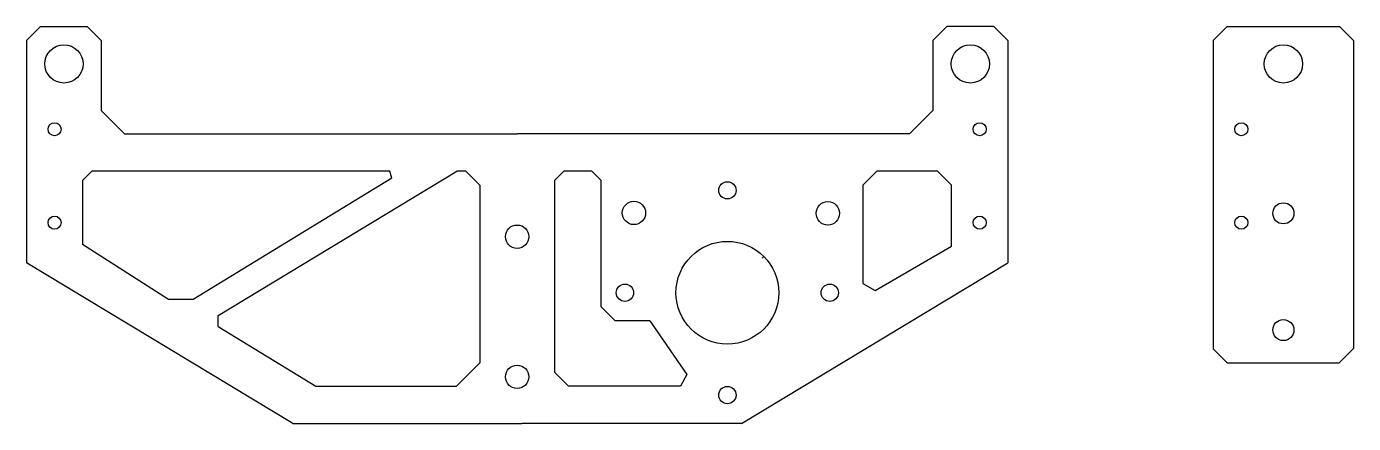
# Model space of a CAD drawing. Header units: millimetres. Extents: x 307 to 591, y -59 to 26.
import ezdxf

# ---------------------------------------------------------------- set-up
doc = ezdxf.new("R2010")
doc.units = ezdxf.units.MM
doc.layers.get('0').update_dxf_attribs({"lineweight": 25})

msp = doc.modelspace()

# ---------------------------------------------------------------- linework, layer by layer
for p, q in [((307, 23), (310, 26)), ((310, 26), (320, 26)), ((323, 23), (320, 26)), ((501, 23), (504, 26)), ((514, 26), (504, 26)), ((517, 23), (514, 26)), ((561, 23), (564, 26)), ((564, 26), (588, 26)), ((591, 23), (588, 26)), ((307, 23), (307, -24.62)), ((323, 23), (323, 8)), ((501, 23), (501, 8)), ((517, 23), (517, -24.62)), ((561, 23), (561, -43.02)), ((591, 23), (591, -42.98)), ((323, 8), (328, 3)), ((501, 8), (496, 3)), ((328, 3), (412, 3)), ((496, 3), (412, 3)), ((319, -6.94), (321, -4.94)), ((384.72, -4.94), (321, -4.94)), ((348, -35.89), (399.06, -5)), ((385.16, -6.5), (384.72, -4.94)), ((401, -5), (399.06, -5)), ((404, -8), (401, -5)), ((420, -7), (422, -5)), ((428, -5), (422, -5)), ((430, -7), (428, -5)), ((486, -8), (489, -5)), ((502, -5), (489, -5)), ((505, -8), (502, -5)), ((319, -6.94), (319, -20.65)), ((385.16, -6.5), (342.67, -32.47)), ((404, -8), (404, -46)), ((420, -7), (420, -48)), ((430, -34), (430, -7)), ((486, -8), (486, -29)), ((505, -21), (505, -8)), ((337.39, -32.47), (319, -20.65)), ((488.6, -30.5), (505, -21)), ((364, -59), (307, -24.62)), ((460, -59), (517, -24.62)), ((464.42, -23.58), (464.78, -23.22)), ((486, -29), (488.6, -30.5)), ((342.67, -32.47), (337.39, -32.47)), ((433, -37), (430, -34)), ((348, -38.27), (348, -35.89)), ((348, -38.27), (368.94, -51)), ((440.37, -37), (433, -37)), ((440.37, -37), (448.3, -48.53)), ((561, -43.02), (563.97, -45.99)), ((591, -42.98), (587.97, -46.01)), ((399, -51), (404, -46)), ((423, -51), (420, -48)), ((563.97, -45.99), (587.97, -46.01)), ((368.94, -51), (399, -51)), ((447, -51), (423, -51)), ((448.3, -48.53), (447, -51)), ((364, -59), (411, -59)), ((411, -59), (413, -59)), ((460, -59), (413, -59))]:
    msp.add_line(p, q)
for centre, radius in [((315, 18), 4.1), ((509, 18), 4.1), ((576, 18), 4.1), ((313, 4), 1.4), ((511, 4), 1.4), ((567, 4), 1.4), ((457, -9.08), 1.85), ((437, -13.92), 2.5), ((478.5, -14), 2.5), ((576, -14), 2.25), ((313, -16), 1.4), ((412, -19), 2.5), ((511, -16), 1.4), ((567, -16), 1.4), ((457, -31), 11), ((435.08, -31), 1.85), ((478.92, -31), 1.85), ((576, -39), 2.25), ((412, -49), 2.5), ((457, -52.92), 1.85)]:
    msp.add_circle(centre, radius)

doc.saveas('drawing.dxf')
